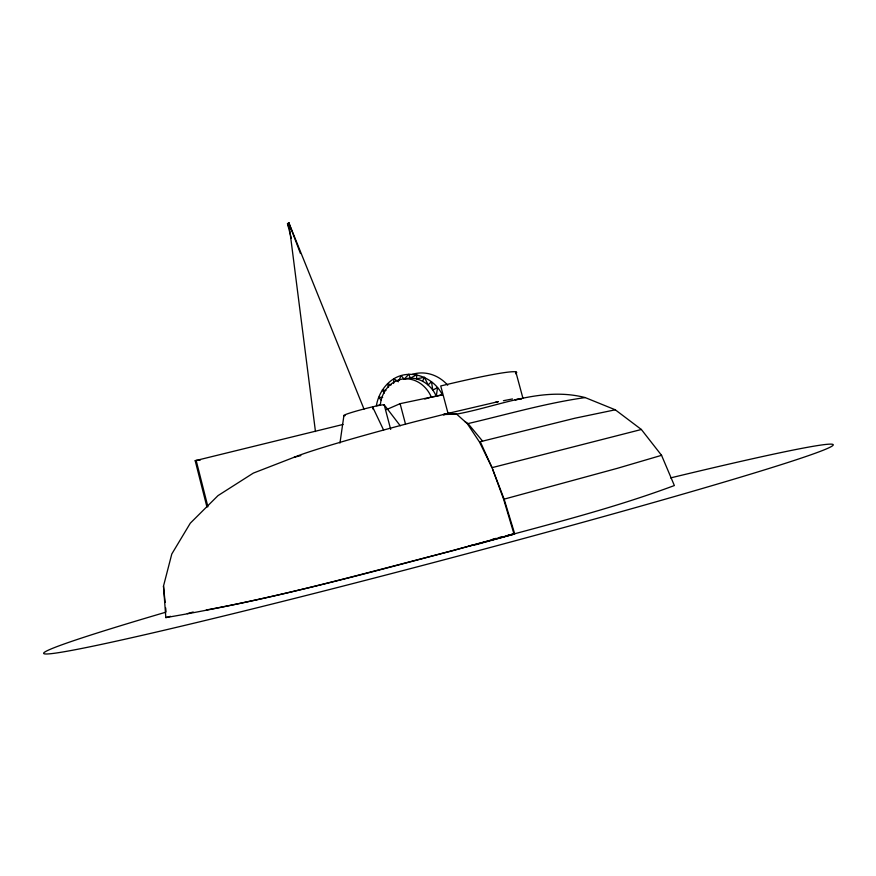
<?xml version="1.0" encoding="UTF-8"?>
<svg xmlns="http://www.w3.org/2000/svg" width="876" height="876" viewBox="0 0 876 876"><rect width="100%" height="100%" fill="white"/><g stroke="black" fill="none" stroke-linecap="round" stroke-linejoin="round"><path stroke-width="1.31" d="M393.587 383.491L393.882 378.739C410.932 368.314 433.916 377.468 442.325 394.78L436.292 396.291C431.211 384.071 417.392 375.147 404.121 379.155L401.109 375.563L398.941 380.534M339.965 443.059L343.907 415.618M436.292 396.291L437.54 387.564L432.788 390.094L431.474 381.651L428.156 384.936L424.422 377.337L416.582 378.793L416.768 374.829L410.296 378.136L408.862 374.227L404.121 379.155M492.619 469.175L503.634 499.276L514.037 534.13C398.69 564.692 283.627 597.618 165.827 617.591L163.494 586.11L171.795 553.993L190.3 523.18L218.004 495.619L253.328 473.106L294.205 457.25A120.855 4.938 -14.8 0 1 416.209 421.356L448.381 413.253M422.648 381.104L424.422 377.337M291.27 238.184L287.492 223.687L288.817 222.789L364.022 409.136M386.546 409.574L400.102 403.672L442.325 394.78M206.955 507.062L195.184 460.699L343.053 424.455M443.727 414.939L448.008 413.275L456.648 414.129L467.357 423.754L479.435 441.931L492.027 467.653L504.127 499.145L514.727 533.944M206.309 609.981C289.255 594.782 370.526 571.579 452.213 550.851C526.399 529.75 602.031 512.526 674.367 485.534L661.555 455.323L617.383 468.31L503.634 499.276M424.816 399.04L430.05 397.474M187.311 613.66L193.224 612.006M165.827 617.591L170.47 616.321M492.246 539.408L496.155 538.357M498.762 537.645L502.682 536.594M641.363 429.492L615.28 409.804L574.864 418.224L480.278 441.712L492.027 467.653L641.363 429.492L661.555 455.323M294.205 457.25L300.829 455.608M464.729 421.4L468.025 423.579C506.952 414.512 545.54 403.201 585.168 397.573L615.28 409.804M585.168 397.573C541.51 386.261 498.915 406.398 456.505 414.151L443.125 414.534L497.962 401.712M495.663 402.226L498.247 401.723M503.415 400.715L512.46 398.952M507.894 535.181L513.128 534.24M468.759 545.89L476.544 544.522L514.037 534.13L511.124 534.459M435.065 396.489L431.353 397.091A31.021 26.926 80.3 0 0 402.303 379.111A31.021 26.926 80.3 0 0 380.304 405.117M195.184 460.699L200.44 459.933M380.261 405.051L376.395 405.61C378.268 394.726 384.4 384.608 393.882 378.739L398.405 381.783M521.538 398.909L515.011 399.741L520.771 399.073M382.67 397.408L378.574 397.386L381.137 399.982M385.922 390.554L382.341 389.93L384.246 393.149M391.079 384.969L387.531 383.611L388.506 387.4M468.025 423.579L482.566 441.121M400.255 425.78L384.203 404.821L390.685 429.404M383.6 430.061L372.574 406.847L373.264 409.464M287.492 223.687L289.463 228.789M315.459 431.54L288.817 222.789L300.446 253.493M515.811 371.862L522.895 398.109M448.008 413.275L440.727 385.955A120.702 6.745 -14.8 0 1 515.57 373.745M400.102 403.672L405.511 424.137M288.817 222.789L290.536 229.392M196.125 460.327L207.908 506.744M163.494 586.11L165.115 602.425M165.652 607.867L166.057 611.941M670.6 477.902A408.238 11.804 -14.8 0 1 743.439 476.303A408.238 11.804 -14.8 0 1 170.218 628.826A408.238 11.804 -14.8 0 1 165.422 612.313M345.133 415.607A20.925 1.205 -14.7 0 1 362.16 409.464A20.925 1.205 -14.7 0 1 383.94 405.216M412.432 374.293A39.092 35.248 80.8 0 1 447.713 385.21"/></g></svg>
